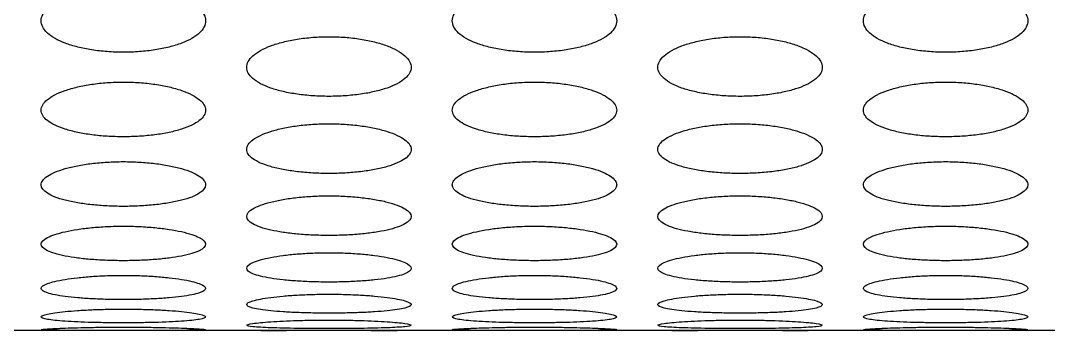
# Model space of a CAD drawing. Header units: millimetres. Extents: x 324 to 7054, y -67 to 2159.
# Drawn here: x 1525 to 1575, y 1321 to 1336 of the extents above; entities that cross this region are included whole.
import ezdxf

# ---------------------------------------------------------------- set-up
doc = ezdxf.new("R2010")
doc.units = ezdxf.units.MM
doc.header["$LTSCALE"] = 153.67
doc.layers.get('0').update_dxf_attribs({"linetype": 'CONTINUOUS'})
doc.layers.add('02___PRT_ALL_AXES', color=7, linetype='CONTINUOUS')

msp = doc.modelspace()

# ---------------------------------------------------------------- linework, layer by layer
at = {"linetype": 'Continuous'}
msp.add_line((2024.76484, 1320.97699), (1484.30467, 1320.97699), dxfattribs=at)
at = {"layer": '02___PRT_ALL_AXES', "linetype": 'Continuous'}
for p, q in [((1528.67301, 1320.97699), (1528.6473, 1320.97699)), ((1531.42576, 1320.97699), (1531.39649, 1320.97699)), ((1548.67301, 1320.97699), (1548.6473, 1320.97699)), ((1551.42576, 1320.97699), (1551.39649, 1320.97699)), ((1568.67301, 1320.97699), (1568.6473, 1320.97699)), ((1571.42576, 1320.97699), (1571.39649, 1320.97699))]:
    msp.add_line(p, q, dxfattribs=at)
for points, knots in [([(1530.03476, 1334.48986), (1529.76893, 1334.48999), (1529.24531, 1334.50927), (1528.48961, 1334.59521), (1527.79947, 1334.73345), (1526.98616, 1334.9841), (1526.24385, 1335.40545), (1525.9302, 1336.0161), (1526.24394, 1336.63785), (1526.98437, 1337.08434), (1527.79615, 1337.35545), (1528.48659, 1337.50706), (1529.24381, 1337.60214), (1529.76846, 1337.62356), (1530.03476, 1337.6237)], [0, 0, 0, 0, 0.0625, 0.125, 0.1875, 0.25, 0.375, 0.5, 0.625, 0.75, 0.8125, 0.875, 0.9375, 1, 1, 1, 1]), ([(1530.03476, 1337.6237), (1530.30058, 1337.62356), (1530.8242, 1337.60222), (1531.5799, 1337.50753), (1532.27004, 1337.35636), (1533.08335, 1337.08524), (1533.82566, 1336.63833), (1534.13932, 1336.01493), (1533.82557, 1335.40594), (1533.08514, 1334.98495), (1532.27336, 1334.73429), (1531.58292, 1334.59564), (1530.8257, 1334.50935), (1530.30105, 1334.48998), (1530.03476, 1334.48986)], [0, 0, 0, 0, 0.0625, 0.125, 0.1875, 0.25, 0.375, 0.5, 0.625, 0.75, 0.8125, 0.875, 0.9375, 1, 1, 1, 1]), ([(1550.03476, 1334.48986), (1549.76893, 1334.48999), (1549.24531, 1334.50927), (1548.48961, 1334.59521), (1547.79947, 1334.73345), (1546.98616, 1334.9841), (1546.24385, 1335.40545), (1545.9302, 1336.0161), (1546.24394, 1336.63785), (1546.98437, 1337.08434), (1547.79615, 1337.35545), (1548.48659, 1337.50706), (1549.24381, 1337.60214), (1549.76846, 1337.62356), (1550.03476, 1337.6237)], [0, 0, 0, 0, 0.0625, 0.125, 0.1875, 0.25, 0.375, 0.5, 0.625, 0.75, 0.8125, 0.875, 0.9375, 1, 1, 1, 1]), ([(1550.03476, 1337.6237), (1550.30058, 1337.62356), (1550.8242, 1337.60222), (1551.5799, 1337.50753), (1552.27004, 1337.35636), (1553.08335, 1337.08524), (1553.82566, 1336.63833), (1554.13932, 1336.01493), (1553.82557, 1335.40594), (1553.08514, 1334.98495), (1552.27336, 1334.73429), (1551.58292, 1334.59564), (1550.8257, 1334.50935), (1550.30105, 1334.48998), (1550.03476, 1334.48986)], [0, 0, 0, 0, 0.0625, 0.125, 0.1875, 0.25, 0.375, 0.5, 0.625, 0.75, 0.8125, 0.875, 0.9375, 1, 1, 1, 1]), ([(1570.03476, 1334.48986), (1569.76893, 1334.48999), (1569.24531, 1334.50927), (1568.48961, 1334.59521), (1567.79947, 1334.73345), (1566.98616, 1334.9841), (1566.24385, 1335.40545), (1565.9302, 1336.0161), (1566.24394, 1336.63785), (1566.98437, 1337.08434), (1567.79615, 1337.35545), (1568.48659, 1337.50706), (1569.24381, 1337.60214), (1569.76846, 1337.62356), (1570.03476, 1337.6237)], [0, 0, 0, 0, 0.0625, 0.125, 0.1875, 0.25, 0.375, 0.5, 0.625, 0.75, 0.8125, 0.875, 0.9375, 1, 1, 1, 1]), ([(1570.03476, 1337.6237), (1570.30058, 1337.62356), (1570.8242, 1337.60222), (1571.5799, 1337.50753), (1572.27004, 1337.35636), (1573.08335, 1337.08524), (1573.82566, 1336.63833), (1574.13932, 1336.01493), (1573.82557, 1335.40594), (1573.08514, 1334.98495), (1572.27336, 1334.73429), (1571.58292, 1334.59564), (1570.8257, 1334.50935), (1570.30105, 1334.48998), (1570.03476, 1334.48986)], [0, 0, 0, 0, 0.0625, 0.125, 0.1875, 0.25, 0.375, 0.5, 0.625, 0.75, 0.8125, 0.875, 0.9375, 1, 1, 1, 1]), ([(1540.03476, 1332.34644), (1539.76893, 1332.34656), (1539.24531, 1332.36431), (1538.48961, 1332.44337), (1537.79947, 1332.57061), (1536.98616, 1332.80145), (1536.24385, 1333.1899), (1535.9302, 1333.75392), (1536.24394, 1334.32935), (1536.98437, 1334.74328), (1537.79615, 1334.99484), (1538.48659, 1335.13559), (1539.24381, 1335.22389), (1539.76846, 1335.24379), (1540.03476, 1335.24392)], [0, 0, 0, 0, 0.0625, 0.125, 0.1875, 0.25, 0.375, 0.5, 0.625, 0.75, 0.8125, 0.875, 0.9375, 1, 1, 1, 1]), ([(1540.03476, 1335.24392), (1540.30058, 1335.24379), (1540.8242, 1335.22397), (1541.5799, 1335.13603), (1542.27004, 1334.99569), (1543.08335, 1334.74412), (1543.82566, 1334.32979), (1544.13932, 1333.75284), (1543.82557, 1333.19035), (1543.08514, 1332.80224), (1542.27336, 1332.57139), (1541.58292, 1332.44377), (1540.8257, 1332.36437), (1540.30105, 1332.34656), (1540.03476, 1332.34644)], [0, 0, 0, 0, 0.0625, 0.125, 0.1875, 0.25, 0.375, 0.5, 0.625, 0.75, 0.8125, 0.875, 0.9375, 1, 1, 1, 1]), ([(1560.03476, 1332.34644), (1559.76893, 1332.34656), (1559.24531, 1332.36431), (1558.48961, 1332.44337), (1557.79947, 1332.57061), (1556.98616, 1332.80145), (1556.24385, 1333.1899), (1555.9302, 1333.75392), (1556.24394, 1334.32935), (1556.98437, 1334.74328), (1557.79615, 1334.99484), (1558.48659, 1335.13559), (1559.24381, 1335.22389), (1559.76846, 1335.24379), (1560.03476, 1335.24392)], [0, 0, 0, 0, 0.0625, 0.125, 0.1875, 0.25, 0.375, 0.5, 0.625, 0.75, 0.8125, 0.875, 0.9375, 1, 1, 1, 1]), ([(1560.03476, 1335.24392), (1560.30058, 1335.24379), (1560.8242, 1335.22397), (1561.5799, 1335.13603), (1562.27004, 1334.99569), (1563.08335, 1334.74412), (1563.82566, 1334.32979), (1564.13932, 1333.75284), (1563.82557, 1333.19035), (1563.08514, 1332.80224), (1562.27336, 1332.57139), (1561.58292, 1332.44377), (1560.8257, 1332.36437), (1560.30105, 1332.34656), (1560.03476, 1332.34644)], [0, 0, 0, 0, 0.0625, 0.125, 0.1875, 0.25, 0.375, 0.5, 0.625, 0.75, 0.8125, 0.875, 0.9375, 1, 1, 1, 1]), ([(1530.03476, 1330.38284), (1529.76893, 1330.38294), (1529.24531, 1330.39912), (1528.48961, 1330.47124), (1527.79947, 1330.58736), (1526.98616, 1330.79816), (1526.24385, 1331.15331), (1525.9302, 1331.67014), (1526.24394, 1332.19866), (1526.98437, 1332.57963), (1527.79615, 1332.81139), (1528.48659, 1332.94114), (1529.24381, 1333.02257), (1529.76846, 1333.04092), (1530.03476, 1333.04104)], [0, 0, 0, 0, 0.0625, 0.125, 0.1875, 0.25, 0.375, 0.5, 0.625, 0.75, 0.8125, 0.875, 0.9375, 1, 1, 1, 1]), ([(1530.03476, 1333.04104), (1530.30058, 1333.04092), (1530.8242, 1333.02264), (1531.5799, 1332.94154), (1532.27004, 1332.81218), (1533.08335, 1332.5804), (1533.82566, 1332.19907), (1534.13932, 1331.66915), (1533.82557, 1331.15372), (1533.08514, 1330.79887), (1532.27336, 1330.58807), (1531.58292, 1330.4716), (1530.8257, 1330.39918), (1530.30105, 1330.38294), (1530.03476, 1330.38284)], [0, 0, 0, 0, 0.0625, 0.125, 0.1875, 0.25, 0.375, 0.5, 0.625, 0.75, 0.8125, 0.875, 0.9375, 1, 1, 1, 1]), ([(1550.03476, 1330.38284), (1549.76893, 1330.38294), (1549.24531, 1330.39912), (1548.48961, 1330.47124), (1547.79947, 1330.58736), (1546.98616, 1330.79816), (1546.24385, 1331.15331), (1545.9302, 1331.67014), (1546.24394, 1332.19866), (1546.98437, 1332.57963), (1547.79615, 1332.81139), (1548.48659, 1332.94114), (1549.24381, 1333.02257), (1549.76846, 1333.04092), (1550.03476, 1333.04104)], [0, 0, 0, 0, 0.0625, 0.125, 0.1875, 0.25, 0.375, 0.5, 0.625, 0.75, 0.8125, 0.875, 0.9375, 1, 1, 1, 1]), ([(1550.03476, 1333.04104), (1550.30058, 1333.04092), (1550.8242, 1333.02264), (1551.5799, 1332.94154), (1552.27004, 1332.81218), (1553.08335, 1332.5804), (1553.82566, 1332.19907), (1554.13932, 1331.66915), (1553.82557, 1331.15372), (1553.08514, 1330.79887), (1552.27336, 1330.58807), (1551.58292, 1330.4716), (1550.8257, 1330.39918), (1550.30105, 1330.38294), (1550.03476, 1330.38284)], [0, 0, 0, 0, 0.0625, 0.125, 0.1875, 0.25, 0.375, 0.5, 0.625, 0.75, 0.8125, 0.875, 0.9375, 1, 1, 1, 1]), ([(1570.03476, 1330.38284), (1569.76893, 1330.38294), (1569.24531, 1330.39912), (1568.48961, 1330.47124), (1567.79947, 1330.58736), (1566.98616, 1330.79816), (1566.24385, 1331.15331), (1565.9302, 1331.67014), (1566.24394, 1332.19866), (1566.98437, 1332.57963), (1567.79615, 1332.81139), (1568.48659, 1332.94114), (1569.24381, 1333.02257), (1569.76846, 1333.04092), (1570.03476, 1333.04104)], [0, 0, 0, 0, 0.0625, 0.125, 0.1875, 0.25, 0.375, 0.5, 0.625, 0.75, 0.8125, 0.875, 0.9375, 1, 1, 1, 1]), ([(1570.03476, 1333.04104), (1570.30058, 1333.04092), (1570.8242, 1333.02264), (1571.5799, 1332.94154), (1572.27004, 1332.81218), (1573.08335, 1332.5804), (1573.82566, 1332.19907), (1574.13932, 1331.66915), (1573.82557, 1331.15372), (1573.08514, 1330.79887), (1572.27336, 1330.58807), (1571.58292, 1330.4716), (1570.8257, 1330.39918), (1570.30105, 1330.38294), (1570.03476, 1330.38284)], [0, 0, 0, 0, 0.0625, 0.125, 0.1875, 0.25, 0.375, 0.5, 0.625, 0.75, 0.8125, 0.875, 0.9375, 1, 1, 1, 1]), ([(1540.03476, 1328.601), (1539.76893, 1328.6011), (1539.24531, 1328.6157), (1538.48961, 1328.6808), (1537.79947, 1328.78567), (1536.98616, 1328.97622), (1536.24385, 1329.29772), (1535.9302, 1329.76685), (1536.24394, 1330.24793), (1536.98437, 1330.59555), (1537.79615, 1330.80729), (1538.48659, 1330.92589), (1539.24381, 1331.00037), (1539.76846, 1331.01716), (1540.03476, 1331.01727)], [0, 0, 0, 0, 0.0625, 0.125, 0.1875, 0.25, 0.375, 0.5, 0.625, 0.75, 0.8125, 0.875, 0.9375, 1, 1, 1, 1]), ([(1540.03476, 1331.01727), (1540.30058, 1331.01716), (1540.8242, 1331.00043), (1541.5799, 1330.92626), (1542.27004, 1330.808), (1543.08335, 1330.59625), (1543.82566, 1330.2483), (1544.13932, 1329.76595), (1543.82557, 1329.29809), (1543.08514, 1328.97687), (1542.27336, 1328.78631), (1541.58292, 1328.68112), (1540.8257, 1328.61575), (1540.30105, 1328.60109), (1540.03476, 1328.601)], [0, 0, 0, 0, 0.0625, 0.125, 0.1875, 0.25, 0.375, 0.5, 0.625, 0.75, 0.8125, 0.875, 0.9375, 1, 1, 1, 1]), ([(1560.03476, 1328.601), (1559.76893, 1328.6011), (1559.24531, 1328.6157), (1558.48961, 1328.6808), (1557.79947, 1328.78567), (1556.98616, 1328.97622), (1556.24385, 1329.29772), (1555.9302, 1329.76685), (1556.24394, 1330.24793), (1556.98437, 1330.59555), (1557.79615, 1330.80729), (1558.48659, 1330.92589), (1559.24381, 1331.00037), (1559.76846, 1331.01716), (1560.03476, 1331.01727)], [0, 0, 0, 0, 0.0625, 0.125, 0.1875, 0.25, 0.375, 0.5, 0.625, 0.75, 0.8125, 0.875, 0.9375, 1, 1, 1, 1]), ([(1560.03476, 1331.01727), (1560.30058, 1331.01716), (1560.8242, 1331.00043), (1561.5799, 1330.92626), (1562.27004, 1330.808), (1563.08335, 1330.59625), (1563.82566, 1330.2483), (1564.13932, 1329.76595), (1563.82557, 1329.29809), (1563.08514, 1328.97687), (1562.27336, 1328.78631), (1561.58292, 1328.68112), (1560.8257, 1328.61575), (1560.30105, 1328.60109), (1560.03476, 1328.601)], [0, 0, 0, 0, 0.0625, 0.125, 0.1875, 0.25, 0.375, 0.5, 0.625, 0.75, 0.8125, 0.875, 0.9375, 1, 1, 1, 1]), ([(1530.03476, 1327.00272), (1529.76893, 1327.0028), (1529.24531, 1327.01581), (1528.48961, 1327.07382), (1527.79947, 1327.16735), (1526.98616, 1327.33746), (1526.24385, 1327.62498), (1525.9302, 1328.04594), (1526.24394, 1328.4791), (1526.98437, 1328.79302), (1527.79615, 1328.98452), (1528.48659, 1329.09188), (1529.24381, 1329.15933), (1529.76846, 1329.17453), (1530.03476, 1329.17463)], [0, 0, 0, 0, 0.0625, 0.125, 0.1875, 0.25, 0.375, 0.5, 0.625, 0.75, 0.8125, 0.875, 0.9375, 1, 1, 1, 1]), ([(1530.03476, 1329.17463), (1530.30058, 1329.17453), (1530.8242, 1329.15938), (1531.5799, 1329.09221), (1532.27004, 1328.98517), (1533.08335, 1328.79366), (1533.82566, 1328.47943), (1534.13932, 1328.04513), (1533.82557, 1327.62532), (1533.08514, 1327.33804), (1532.27336, 1327.16792), (1531.58292, 1327.07411), (1530.8257, 1327.01586), (1530.30105, 1327.0028), (1530.03476, 1327.00272)], [0, 0, 0, 0, 0.0625, 0.125, 0.1875, 0.25, 0.375, 0.5, 0.625, 0.75, 0.8125, 0.875, 0.9375, 1, 1, 1, 1]), ([(1550.03476, 1327.00272), (1549.76893, 1327.0028), (1549.24531, 1327.01581), (1548.48961, 1327.07382), (1547.79947, 1327.16735), (1546.98616, 1327.33746), (1546.24385, 1327.62498), (1545.9302, 1328.04594), (1546.24394, 1328.4791), (1546.98437, 1328.79302), (1547.79615, 1328.98452), (1548.48659, 1329.09188), (1549.24381, 1329.15933), (1549.76846, 1329.17453), (1550.03476, 1329.17463)], [0, 0, 0, 0, 0.0625, 0.125, 0.1875, 0.25, 0.375, 0.5, 0.625, 0.75, 0.8125, 0.875, 0.9375, 1, 1, 1, 1]), ([(1550.03476, 1329.17463), (1550.30058, 1329.17453), (1550.8242, 1329.15938), (1551.5799, 1329.09221), (1552.27004, 1328.98517), (1553.08335, 1328.79366), (1553.82566, 1328.47943), (1554.13932, 1328.04513), (1553.82557, 1327.62532), (1553.08514, 1327.33804), (1552.27336, 1327.16792), (1551.58292, 1327.07411), (1550.8257, 1327.01586), (1550.30105, 1327.0028), (1550.03476, 1327.00272)], [0, 0, 0, 0, 0.0625, 0.125, 0.1875, 0.25, 0.375, 0.5, 0.625, 0.75, 0.8125, 0.875, 0.9375, 1, 1, 1, 1]), ([(1570.03476, 1327.00272), (1569.76893, 1327.0028), (1569.24531, 1327.01581), (1568.48961, 1327.07382), (1567.79947, 1327.16735), (1566.98616, 1327.33746), (1566.24385, 1327.62498), (1565.9302, 1328.04594), (1566.24394, 1328.4791), (1566.98437, 1328.79302), (1567.79615, 1328.98452), (1568.48659, 1329.09188), (1569.24381, 1329.15933), (1569.76846, 1329.17453), (1570.03476, 1329.17463)], [0, 0, 0, 0, 0.0625, 0.125, 0.1875, 0.25, 0.375, 0.5, 0.625, 0.75, 0.8125, 0.875, 0.9375, 1, 1, 1, 1]), ([(1570.03476, 1329.17463), (1570.30058, 1329.17453), (1570.8242, 1329.15938), (1571.5799, 1329.09221), (1572.27004, 1328.98517), (1573.08335, 1328.79366), (1573.82566, 1328.47943), (1574.13932, 1328.04513), (1573.82557, 1327.62532), (1573.08514, 1327.33804), (1572.27336, 1327.16792), (1571.58292, 1327.07411), (1570.8257, 1327.01586), (1570.30105, 1327.0028), (1570.03476, 1327.00272)], [0, 0, 0, 0, 0.0625, 0.125, 0.1875, 0.25, 0.375, 0.5, 0.625, 0.75, 0.8125, 0.875, 0.9375, 1, 1, 1, 1]), ([(1540.03476, 1325.58959), (1539.76893, 1325.58966), (1539.24531, 1325.60106), (1538.48961, 1325.65193), (1537.79947, 1325.73402), (1536.98616, 1325.88352), (1536.24385, 1326.13678), (1535.9302, 1326.50914), (1536.24394, 1326.89395), (1536.98437, 1327.17386), (1537.79615, 1327.34493), (1538.48659, 1327.44092), (1539.24381, 1327.50128), (1539.76846, 1327.51489), (1540.03476, 1327.51498)], [0, 0, 0, 0, 0.0625, 0.125, 0.1875, 0.25, 0.375, 0.5, 0.625, 0.75, 0.8125, 0.875, 0.9375, 1, 1, 1, 1]), ([(1540.03476, 1327.51498), (1540.30058, 1327.51489), (1540.8242, 1327.50133), (1541.5799, 1327.44122), (1542.27004, 1327.34551), (1543.08335, 1327.17444), (1543.82566, 1326.89424), (1544.13932, 1326.50842), (1543.82557, 1326.13708), (1543.08514, 1325.88403), (1542.27336, 1325.73452), (1541.58292, 1325.65219), (1540.8257, 1325.6011), (1540.30105, 1325.58966), (1540.03476, 1325.58959)], [0, 0, 0, 0, 0.0625, 0.125, 0.1875, 0.25, 0.375, 0.5, 0.625, 0.75, 0.8125, 0.875, 0.9375, 1, 1, 1, 1]), ([(1560.03476, 1325.58959), (1559.76893, 1325.58966), (1559.24531, 1325.60106), (1558.48961, 1325.65193), (1557.79947, 1325.73402), (1556.98616, 1325.88352), (1556.24385, 1326.13678), (1555.9302, 1326.50914), (1556.24394, 1326.89395), (1556.98437, 1327.17386), (1557.79615, 1327.34493), (1558.48659, 1327.44092), (1559.24381, 1327.50128), (1559.76846, 1327.51489), (1560.03476, 1327.51498)], [0, 0, 0, 0, 0.0625, 0.125, 0.1875, 0.25, 0.375, 0.5, 0.625, 0.75, 0.8125, 0.875, 0.9375, 1, 1, 1, 1]), ([(1560.03476, 1327.51498), (1560.30058, 1327.51489), (1560.8242, 1327.50133), (1561.5799, 1327.44122), (1562.27004, 1327.34551), (1563.08335, 1327.17444), (1563.82566, 1326.89424), (1564.13932, 1326.50842), (1563.82557, 1326.13708), (1563.08514, 1325.88403), (1562.27336, 1325.73452), (1561.58292, 1325.65219), (1560.8257, 1325.6011), (1560.30105, 1325.58966), (1560.03476, 1325.58959)], [0, 0, 0, 0, 0.0625, 0.125, 0.1875, 0.25, 0.375, 0.5, 0.625, 0.75, 0.8125, 0.875, 0.9375, 1, 1, 1, 1]), ([(1530.03476, 1324.36303), (1529.76893, 1324.36309), (1529.24531, 1324.37287), (1528.48961, 1324.41655), (1527.79947, 1324.48712), (1526.98616, 1324.61585), (1526.24385, 1324.8346), (1525.9302, 1325.15799), (1526.24394, 1325.49406), (1526.98437, 1325.73969), (1527.79615, 1325.89015), (1528.48659, 1325.97469), (1529.24381, 1326.02788), (1529.76846, 1326.03989), (1530.03476, 1326.03997)], [0, 0, 0, 0, 0.0625, 0.125, 0.1875, 0.25, 0.375, 0.5, 0.625, 0.75, 0.8125, 0.875, 0.9375, 1, 1, 1, 1]), ([(1530.03476, 1326.03997), (1530.30058, 1326.03989), (1530.8242, 1326.02793), (1531.5799, 1325.97495), (1532.27004, 1325.89066), (1533.08335, 1325.74019), (1533.82566, 1325.49432), (1534.13932, 1325.15737), (1533.82557, 1324.83485), (1533.08514, 1324.61629), (1532.27336, 1324.48755), (1531.58292, 1324.41677), (1530.8257, 1324.37291), (1530.30105, 1324.36309), (1530.03476, 1324.36303)], [0, 0, 0, 0, 0.0625, 0.125, 0.1875, 0.25, 0.375, 0.5, 0.625, 0.75, 0.8125, 0.875, 0.9375, 1, 1, 1, 1]), ([(1550.03476, 1324.36303), (1549.76893, 1324.36309), (1549.24531, 1324.37287), (1548.48961, 1324.41655), (1547.79947, 1324.48712), (1546.98616, 1324.61585), (1546.24385, 1324.8346), (1545.9302, 1325.15799), (1546.24394, 1325.49406), (1546.98437, 1325.73969), (1547.79615, 1325.89015), (1548.48659, 1325.97469), (1549.24381, 1326.02788), (1549.76846, 1326.03989), (1550.03476, 1326.03997)], [0, 0, 0, 0, 0.0625, 0.125, 0.1875, 0.25, 0.375, 0.5, 0.625, 0.75, 0.8125, 0.875, 0.9375, 1, 1, 1, 1]), ([(1550.03476, 1326.03997), (1550.30058, 1326.03989), (1550.8242, 1326.02793), (1551.5799, 1325.97495), (1552.27004, 1325.89066), (1553.08335, 1325.74019), (1553.82566, 1325.49432), (1554.13932, 1325.15737), (1553.82557, 1324.83485), (1553.08514, 1324.61629), (1552.27336, 1324.48755), (1551.58292, 1324.41677), (1550.8257, 1324.37291), (1550.30105, 1324.36309), (1550.03476, 1324.36303)], [0, 0, 0, 0, 0.0625, 0.125, 0.1875, 0.25, 0.375, 0.5, 0.625, 0.75, 0.8125, 0.875, 0.9375, 1, 1, 1, 1]), ([(1570.03476, 1324.36303), (1569.76893, 1324.36309), (1569.24531, 1324.37287), (1568.48961, 1324.41655), (1567.79947, 1324.48712), (1566.98616, 1324.61585), (1566.24385, 1324.8346), (1565.9302, 1325.15799), (1566.24394, 1325.49406), (1566.98437, 1325.73969), (1567.79615, 1325.89015), (1568.48659, 1325.97469), (1569.24381, 1326.02788), (1569.76846, 1326.03989), (1570.03476, 1326.03997)], [0, 0, 0, 0, 0.0625, 0.125, 0.1875, 0.25, 0.375, 0.5, 0.625, 0.75, 0.8125, 0.875, 0.9375, 1, 1, 1, 1]), ([(1570.03476, 1326.03997), (1570.30058, 1326.03989), (1570.8242, 1326.02793), (1571.5799, 1325.97495), (1572.27004, 1325.89066), (1573.08335, 1325.74019), (1573.82566, 1325.49432), (1574.13932, 1325.15737), (1573.82557, 1324.83485), (1573.08514, 1324.61629), (1572.27336, 1324.48755), (1571.58292, 1324.41677), (1570.8257, 1324.37291), (1570.30105, 1324.36309), (1570.03476, 1324.36303)], [0, 0, 0, 0, 0.0625, 0.125, 0.1875, 0.25, 0.375, 0.5, 0.625, 0.75, 0.8125, 0.875, 0.9375, 1, 1, 1, 1]), ([(1540.03476, 1323.32426), (1539.76893, 1323.32432), (1539.24531, 1323.33247), (1538.48961, 1323.36891), (1537.79947, 1323.42788), (1536.98616, 1323.53573), (1536.24385, 1323.71974), (1535.9302, 1323.99384), (1536.24394, 1324.28084), (1536.98437, 1324.49193), (1537.79615, 1324.62163), (1538.48659, 1324.69463), (1539.24381, 1324.74062), (1539.76846, 1324.751), (1540.03476, 1324.75107)], [0, 0, 0, 0, 0.0625, 0.125, 0.1875, 0.25, 0.375, 0.5, 0.625, 0.75, 0.8125, 0.875, 0.9375, 1, 1, 1, 1]), ([(1540.03476, 1324.75107), (1540.30058, 1324.751), (1540.8242, 1324.74066), (1541.5799, 1324.69486), (1542.27004, 1324.62207), (1543.08335, 1324.49236), (1543.82566, 1324.28105), (1544.13932, 1323.99331), (1543.82557, 1323.71996), (1543.08514, 1323.5361), (1542.27336, 1323.42825), (1541.58292, 1323.36909), (1540.8257, 1323.3325), (1540.30105, 1323.32431), (1540.03476, 1323.32426)], [0, 0, 0, 0, 0.0625, 0.125, 0.1875, 0.25, 0.375, 0.5, 0.625, 0.75, 0.8125, 0.875, 0.9375, 1, 1, 1, 1]), ([(1560.03476, 1323.32426), (1559.76893, 1323.32432), (1559.24531, 1323.33247), (1558.48961, 1323.36891), (1557.79947, 1323.42788), (1556.98616, 1323.53573), (1556.24385, 1323.71974), (1555.9302, 1323.99384), (1556.24394, 1324.28084), (1556.98437, 1324.49193), (1557.79615, 1324.62163), (1558.48659, 1324.69463), (1559.24381, 1324.74062), (1559.76846, 1324.751), (1560.03476, 1324.75107)], [0, 0, 0, 0, 0.0625, 0.125, 0.1875, 0.25, 0.375, 0.5, 0.625, 0.75, 0.8125, 0.875, 0.9375, 1, 1, 1, 1]), ([(1560.03476, 1324.75107), (1560.30058, 1324.751), (1560.8242, 1324.74066), (1561.5799, 1324.69486), (1562.27004, 1324.62207), (1563.08335, 1324.49236), (1563.82566, 1324.28105), (1564.13932, 1323.99331), (1563.82557, 1323.71996), (1563.08514, 1323.5361), (1562.27336, 1323.42825), (1561.58292, 1323.36909), (1560.8257, 1323.3325), (1560.30105, 1323.32431), (1560.03476, 1323.32426)], [0, 0, 0, 0, 0.0625, 0.125, 0.1875, 0.25, 0.375, 0.5, 0.625, 0.75, 0.8125, 0.875, 0.9375, 1, 1, 1, 1]), ([(1530.03476, 1322.47433), (1529.76893, 1322.47438), (1529.24531, 1322.48089), (1528.48961, 1322.51006), (1527.79947, 1322.55738), (1526.98616, 1322.64423), (1526.24385, 1322.79332), (1525.9302, 1323.01786), (1526.24394, 1323.25549), (1526.98437, 1323.43184), (1527.79615, 1323.54066), (1528.48659, 1323.60204), (1529.24381, 1323.64077), (1529.76846, 1323.64952), (1530.03476, 1323.64958)], [0, 0, 0, 0, 0.0625, 0.125, 0.1875, 0.25, 0.375, 0.5, 0.625, 0.75, 0.8125, 0.875, 0.9375, 1, 1, 1, 1]), ([(1530.03476, 1323.64958), (1530.30058, 1323.64952), (1530.8242, 1323.6408), (1531.5799, 1323.60223), (1532.27004, 1323.54102), (1533.08335, 1323.4322), (1533.82566, 1323.25567), (1534.13932, 1323.01742), (1533.82557, 1322.7935), (1533.08514, 1322.64453), (1532.27336, 1322.55767), (1531.58292, 1322.51021), (1530.8257, 1322.48092), (1530.30105, 1322.47438), (1530.03476, 1322.47433)], [0, 0, 0, 0, 0.0625, 0.125, 0.1875, 0.25, 0.375, 0.5, 0.625, 0.75, 0.8125, 0.875, 0.9375, 1, 1, 1, 1]), ([(1550.03476, 1322.47433), (1549.76893, 1322.47438), (1549.24531, 1322.48089), (1548.48961, 1322.51006), (1547.79947, 1322.55738), (1546.98616, 1322.64423), (1546.24385, 1322.79332), (1545.9302, 1323.01786), (1546.24394, 1323.25549), (1546.98437, 1323.43184), (1547.79615, 1323.54066), (1548.48659, 1323.60204), (1549.24381, 1323.64077), (1549.76846, 1323.64952), (1550.03476, 1323.64958)], [0, 0, 0, 0, 0.0625, 0.125, 0.1875, 0.25, 0.375, 0.5, 0.625, 0.75, 0.8125, 0.875, 0.9375, 1, 1, 1, 1]), ([(1550.03476, 1323.64958), (1550.30058, 1323.64952), (1550.8242, 1323.6408), (1551.5799, 1323.60223), (1552.27004, 1323.54102), (1553.08335, 1323.4322), (1553.82566, 1323.25567), (1554.13932, 1323.01742), (1553.82557, 1322.7935), (1553.08514, 1322.64453), (1552.27336, 1322.55767), (1551.58292, 1322.51021), (1550.8257, 1322.48092), (1550.30105, 1322.47438), (1550.03476, 1322.47433)], [0, 0, 0, 0, 0.0625, 0.125, 0.1875, 0.25, 0.375, 0.5, 0.625, 0.75, 0.8125, 0.875, 0.9375, 1, 1, 1, 1]), ([(1570.03476, 1322.47433), (1569.76893, 1322.47438), (1569.24531, 1322.48089), (1568.48961, 1322.51006), (1567.79947, 1322.55738), (1566.98616, 1322.64423), (1566.24385, 1322.79332), (1565.9302, 1323.01786), (1566.24394, 1323.25549), (1566.98437, 1323.43184), (1567.79615, 1323.54066), (1568.48659, 1323.60204), (1569.24381, 1323.64077), (1569.76846, 1323.64952), (1570.03476, 1323.64958)], [0, 0, 0, 0, 0.0625, 0.125, 0.1875, 0.25, 0.375, 0.5, 0.625, 0.75, 0.8125, 0.875, 0.9375, 1, 1, 1, 1]), ([(1570.03476, 1323.64958), (1570.30058, 1323.64952), (1570.8242, 1323.6408), (1571.5799, 1323.60223), (1572.27004, 1323.54102), (1573.08335, 1323.4322), (1573.82566, 1323.25567), (1574.13932, 1323.01742), (1573.82557, 1322.7935), (1573.08514, 1322.64453), (1572.27336, 1322.55767), (1571.58292, 1322.51021), (1570.8257, 1322.48092), (1570.30105, 1322.47438), (1570.03476, 1322.47433)], [0, 0, 0, 0, 0.0625, 0.125, 0.1875, 0.25, 0.375, 0.5, 0.625, 0.75, 0.8125, 0.875, 0.9375, 1, 1, 1, 1]), ([(1540.03476, 1321.81409), (1539.76893, 1321.81412), (1539.24531, 1321.819), (1538.48961, 1321.84086), (1537.79947, 1321.87649), (1536.98616, 1321.94225), (1536.24385, 1322.05627), (1535.9302, 1322.23102), (1536.24394, 1322.41905), (1536.98437, 1322.56047), (1537.79615, 1322.6483), (1538.48659, 1322.69801), (1539.24381, 1322.72945), (1539.76846, 1322.73656), (1540.03476, 1322.7366)], [0, 0, 0, 0, 0.0625, 0.125, 0.1875, 0.25, 0.375, 0.5, 0.625, 0.75, 0.8125, 0.875, 0.9375, 1, 1, 1, 1]), ([(1540.03476, 1322.7366), (1540.30058, 1322.73656), (1540.8242, 1322.72947), (1541.5799, 1322.69816), (1542.27004, 1322.6486), (1543.08335, 1322.56076), (1543.82566, 1322.41919), (1544.13932, 1322.23067), (1543.82557, 1322.05641), (1543.08514, 1321.94247), (1542.27336, 1321.87671), (1541.58292, 1321.84097), (1540.8257, 1321.81902), (1540.30105, 1321.81412), (1540.03476, 1321.81409)], [0, 0, 0, 0, 0.0625, 0.125, 0.1875, 0.25, 0.375, 0.5, 0.625, 0.75, 0.8125, 0.875, 0.9375, 1, 1, 1, 1]), ([(1560.03476, 1321.81409), (1559.76893, 1321.81412), (1559.24531, 1321.819), (1558.48961, 1321.84086), (1557.79947, 1321.87649), (1556.98616, 1321.94225), (1556.24385, 1322.05627), (1555.9302, 1322.23102), (1556.24394, 1322.41905), (1556.98437, 1322.56047), (1557.79615, 1322.6483), (1558.48659, 1322.69801), (1559.24381, 1322.72945), (1559.76846, 1322.73656), (1560.03476, 1322.7366)], [0, 0, 0, 0, 0.0625, 0.125, 0.1875, 0.25, 0.375, 0.5, 0.625, 0.75, 0.8125, 0.875, 0.9375, 1, 1, 1, 1]), ([(1560.03476, 1322.7366), (1560.30058, 1322.73656), (1560.8242, 1322.72947), (1561.5799, 1322.69816), (1562.27004, 1322.6486), (1563.08335, 1322.56076), (1563.82566, 1322.41919), (1564.13932, 1322.23067), (1563.82557, 1322.05641), (1563.08514, 1321.94247), (1562.27336, 1321.87671), (1561.58292, 1321.84097), (1560.8257, 1321.81902), (1560.30105, 1321.81412), (1560.03476, 1321.81409)], [0, 0, 0, 0, 0.0625, 0.125, 0.1875, 0.25, 0.375, 0.5, 0.625, 0.75, 0.8125, 0.875, 0.9375, 1, 1, 1, 1]), ([(1530.03476, 1321.3442), (1529.76893, 1321.34422), (1529.24531, 1321.34745), (1528.48961, 1321.36199), (1527.79947, 1321.38588), (1526.98616, 1321.43049), (1526.24385, 1321.50932), (1525.9302, 1321.63411), (1526.24394, 1321.77235), (1526.98437, 1321.87871), (1527.79615, 1321.94545), (1528.48659, 1321.98344), (1529.24381, 1322.00755), (1529.76846, 1322.01302), (1530.03476, 1322.01305)], [0, 0, 0, 0, 0.0625, 0.125, 0.1875, 0.25, 0.375, 0.5, 0.625, 0.75, 0.8125, 0.875, 0.9375, 1, 1, 1, 1]), ([(1530.03476, 1322.01305), (1530.30058, 1322.01301), (1530.8242, 1322.00757), (1531.5799, 1321.98356), (1532.27004, 1321.94568), (1533.08335, 1321.87893), (1533.82566, 1321.77245), (1534.13932, 1321.63386), (1533.82557, 1321.50942), (1533.08514, 1321.43064), (1532.27336, 1321.38602), (1531.58292, 1321.36206), (1530.8257, 1321.34746), (1530.30105, 1321.34422), (1530.03476, 1321.3442)], [0, 0, 0, 0, 0.0625, 0.125, 0.1875, 0.25, 0.375, 0.5, 0.625, 0.75, 0.8125, 0.875, 0.9375, 1, 1, 1, 1]), ([(1550.03476, 1321.3442), (1549.76893, 1321.34422), (1549.24531, 1321.34745), (1548.48961, 1321.36199), (1547.79947, 1321.38588), (1546.98616, 1321.43049), (1546.24385, 1321.50932), (1545.9302, 1321.63411), (1546.24394, 1321.77235), (1546.98437, 1321.87871), (1547.79615, 1321.94545), (1548.48659, 1321.98344), (1549.24381, 1322.00755), (1549.76846, 1322.01302), (1550.03476, 1322.01305)], [0, 0, 0, 0, 0.0625, 0.125, 0.1875, 0.25, 0.375, 0.5, 0.625, 0.75, 0.8125, 0.875, 0.9375, 1, 1, 1, 1]), ([(1550.03476, 1322.01305), (1550.30058, 1322.01301), (1550.8242, 1322.00757), (1551.5799, 1321.98356), (1552.27004, 1321.94568), (1553.08335, 1321.87893), (1553.82566, 1321.77245), (1554.13932, 1321.63386), (1553.82557, 1321.50942), (1553.08514, 1321.43064), (1552.27336, 1321.38602), (1551.58292, 1321.36206), (1550.8257, 1321.34746), (1550.30105, 1321.34422), (1550.03476, 1321.3442)], [0, 0, 0, 0, 0.0625, 0.125, 0.1875, 0.25, 0.375, 0.5, 0.625, 0.75, 0.8125, 0.875, 0.9375, 1, 1, 1, 1]), ([(1570.03476, 1321.3442), (1569.76893, 1321.34422), (1569.24531, 1321.34745), (1568.48961, 1321.36199), (1567.79947, 1321.38588), (1566.98616, 1321.43049), (1566.24385, 1321.50932), (1565.9302, 1321.63411), (1566.24394, 1321.77235), (1566.98437, 1321.87871), (1567.79615, 1321.94545), (1568.48659, 1321.98344), (1569.24381, 1322.00755), (1569.76846, 1322.01302), (1570.03476, 1322.01305)], [0, 0, 0, 0, 0.0625, 0.125, 0.1875, 0.25, 0.375, 0.5, 0.625, 0.75, 0.8125, 0.875, 0.9375, 1, 1, 1, 1]), ([(1570.03476, 1322.01305), (1570.30058, 1322.01301), (1570.8242, 1322.00757), (1571.5799, 1321.98356), (1572.27004, 1321.94568), (1573.08335, 1321.87893), (1573.82566, 1321.77245), (1574.13932, 1321.63386), (1573.82557, 1321.50942), (1573.08514, 1321.43064), (1572.27336, 1321.38602), (1571.58292, 1321.36206), (1570.8257, 1321.34746), (1570.30105, 1321.34422), (1570.03476, 1321.3442)], [0, 0, 0, 0, 0.0625, 0.125, 0.1875, 0.25, 0.375, 0.5, 0.625, 0.75, 0.8125, 0.875, 0.9375, 1, 1, 1, 1]), ([(1528.6473, 1320.97699), (1528.59797, 1320.97699), (1528.30586, 1320.97702), (1527.79947, 1320.97728), (1526.98616, 1320.97948), (1526.24385, 1320.98774), (1525.9302, 1321.01228), (1526.24394, 1321.05058), (1526.98437, 1321.08653), (1527.79615, 1321.11093), (1528.48659, 1321.12536), (1529.24381, 1321.13475), (1529.76846, 1321.13691), (1530.03476, 1321.13692)], [0, 0, 0, 0, 0.01417063, 0.08458701, 0.15500339, 0.29583616, 0.43666893, 0.5775017, 0.71833446, 0.78875085, 0.85916723, 0.92958362, 1, 1, 1, 1]), ([(1530.03476, 1321.13692), (1530.30058, 1321.13691), (1530.8242, 1321.13476), (1531.5799, 1321.12541), (1532.27004, 1321.11101), (1533.08335, 1321.0866), (1533.82566, 1321.0506), (1534.13932, 1321.01222), (1533.82557, 1320.98777), (1533.08514, 1320.97949), (1532.27336, 1320.97729), (1531.76705, 1320.97702), (1531.47485, 1320.97699), (1531.42576, 1320.97699)], [0, 0, 0, 0, 0.07042265, 0.1408453, 0.21126795, 0.2816906, 0.4225359, 0.5633812, 0.7042265, 0.8450718, 0.91549445, 0.9859171, 1, 1, 1, 1]), ([(1540.03476, 1321.06512), (1539.76893, 1321.06513), (1539.24531, 1321.06671), (1538.48961, 1321.07391), (1537.79947, 1321.08604), (1536.98616, 1321.10945), (1536.24385, 1321.15303), (1535.9302, 1321.22772), (1536.24394, 1321.31604), (1536.98437, 1321.38723), (1537.79615, 1321.43283), (1538.48659, 1321.45905), (1539.24381, 1321.47581), (1539.76846, 1321.47962), (1540.03476, 1321.47965)], [0, 0, 0, 0, 0.0625, 0.125, 0.1875, 0.25, 0.375, 0.5, 0.625, 0.75, 0.8125, 0.875, 0.9375, 1, 1, 1, 1]), ([(1540.03476, 1321.47965), (1540.30058, 1321.47962), (1540.8242, 1321.47582), (1541.5799, 1321.45913), (1542.27004, 1321.43298), (1543.08335, 1321.38738), (1543.82566, 1321.3161), (1544.13932, 1321.22757), (1543.82557, 1321.15309), (1543.08514, 1321.10954), (1542.27336, 1321.08612), (1541.58292, 1321.07394), (1540.8257, 1321.06671), (1540.30105, 1321.06513), (1540.03476, 1321.06512)], [0, 0, 0, 0, 0.0625, 0.125, 0.1875, 0.25, 0.375, 0.5, 0.625, 0.75, 0.8125, 0.875, 0.9375, 1, 1, 1, 1]), ([(1548.6473, 1320.97699), (1548.59797, 1320.97699), (1548.30586, 1320.97702), (1547.79947, 1320.97728), (1546.98616, 1320.97948), (1546.24385, 1320.98774), (1545.9302, 1321.01228), (1546.24394, 1321.05058), (1546.98437, 1321.08653), (1547.79615, 1321.11093), (1548.48659, 1321.12536), (1549.24381, 1321.13475), (1549.76846, 1321.13691), (1550.03476, 1321.13692)], [0, 0, 0, 0, 0.01417063, 0.08458701, 0.15500339, 0.29583616, 0.43666893, 0.5775017, 0.71833446, 0.78875085, 0.85916723, 0.92958362, 1, 1, 1, 1]), ([(1550.03476, 1321.13692), (1550.30058, 1321.13691), (1550.8242, 1321.13476), (1551.5799, 1321.12541), (1552.27004, 1321.11101), (1553.08335, 1321.0866), (1553.82566, 1321.0506), (1554.13932, 1321.01222), (1553.82557, 1320.98777), (1553.08514, 1320.97949), (1552.27336, 1320.97729), (1551.76705, 1320.97702), (1551.47485, 1320.97699), (1551.42576, 1320.97699)], [0, 0, 0, 0, 0.07042265, 0.1408453, 0.21126795, 0.2816906, 0.4225359, 0.5633812, 0.7042265, 0.8450718, 0.91549445, 0.9859171, 1, 1, 1, 1]), ([(1560.03476, 1321.06512), (1559.76893, 1321.06513), (1559.24531, 1321.06671), (1558.48961, 1321.07391), (1557.79947, 1321.08604), (1556.98616, 1321.10945), (1556.24385, 1321.15303), (1555.9302, 1321.22772), (1556.24394, 1321.31604), (1556.98437, 1321.38723), (1557.79615, 1321.43283), (1558.48659, 1321.45905), (1559.24381, 1321.47581), (1559.76846, 1321.47962), (1560.03476, 1321.47965)], [0, 0, 0, 0, 0.0625, 0.125, 0.1875, 0.25, 0.375, 0.5, 0.625, 0.75, 0.8125, 0.875, 0.9375, 1, 1, 1, 1]), ([(1560.03476, 1321.47965), (1560.30058, 1321.47962), (1560.8242, 1321.47582), (1561.5799, 1321.45913), (1562.27004, 1321.43298), (1563.08335, 1321.38738), (1563.82566, 1321.3161), (1564.13932, 1321.22757), (1563.82557, 1321.15309), (1563.08514, 1321.10954), (1562.27336, 1321.08612), (1561.58292, 1321.07394), (1560.8257, 1321.06671), (1560.30105, 1321.06513), (1560.03476, 1321.06512)], [0, 0, 0, 0, 0.0625, 0.125, 0.1875, 0.25, 0.375, 0.5, 0.625, 0.75, 0.8125, 0.875, 0.9375, 1, 1, 1, 1]), ([(1568.6473, 1320.97699), (1568.59797, 1320.97699), (1568.30586, 1320.97702), (1567.79947, 1320.97728), (1566.98616, 1320.97948), (1566.24385, 1320.98774), (1565.9302, 1321.01228), (1566.24394, 1321.05058), (1566.98437, 1321.08653), (1567.79615, 1321.11093), (1568.48659, 1321.12536), (1569.24381, 1321.13475), (1569.76846, 1321.13691), (1570.03476, 1321.13692)], [0, 0, 0, 0, 0.01417063, 0.08458701, 0.15500339, 0.29583616, 0.43666893, 0.5775017, 0.71833446, 0.78875085, 0.85916723, 0.92958362, 1, 1, 1, 1]), ([(1570.03476, 1321.13692), (1570.30058, 1321.13691), (1570.8242, 1321.13476), (1571.5799, 1321.12541), (1572.27004, 1321.11101), (1573.08335, 1321.0866), (1573.82566, 1321.0506), (1574.13932, 1321.01222), (1573.82557, 1320.98777), (1573.08514, 1320.97949), (1572.27336, 1320.97729), (1571.76705, 1320.97702), (1571.47485, 1320.97699), (1571.42576, 1320.97699)], [0, 0, 0, 0, 0.07042265, 0.1408453, 0.21126795, 0.2816906, 0.4225359, 0.5633812, 0.7042265, 0.8450718, 0.91549445, 0.9859171, 1, 1, 1, 1]), ([(1536.72045, 1320.977), (1536.86305, 1320.977), (1537.19248, 1320.97771), (1537.79615, 1320.98008), (1538.48659, 1320.98271), (1539.24381, 1320.98473), (1539.76846, 1320.98522), (1540.03476, 1320.98523)], [0, 0, 0, 0, 0.1959068, 0.3969301, 0.5979534, 0.7989767, 1, 1, 1, 1]), ([(1540.03476, 1320.98523), (1540.30058, 1320.98522), (1540.8242, 1320.98473), (1541.5799, 1320.98272), (1542.27004, 1320.98009), (1542.8754, 1320.97772), (1543.20593, 1320.977), (1543.34914, 1320.977)], [0, 0, 0, 0, 0.20091414, 0.40182829, 0.60274243, 0.80365657, 1, 1, 1, 1]), ([(1556.72045, 1320.977), (1556.86305, 1320.977), (1557.19248, 1320.97771), (1557.79615, 1320.98008), (1558.48659, 1320.98271), (1559.24381, 1320.98473), (1559.76846, 1320.98522), (1560.03476, 1320.98523)], [0, 0, 0, 0, 0.1959068, 0.3969301, 0.5979534, 0.7989767, 1, 1, 1, 1]), ([(1560.03476, 1320.98523), (1560.30058, 1320.98522), (1560.8242, 1320.98473), (1561.5799, 1320.98272), (1562.27004, 1320.98009), (1562.8754, 1320.97772), (1563.20593, 1320.977), (1563.34914, 1320.977)], [0, 0, 0, 0, 0.20091414, 0.40182829, 0.60274243, 0.80365657, 1, 1, 1, 1])]:
    msp.add_open_spline(points, degree=3, knots=knots, dxfattribs=at)

doc.saveas('drawing.dxf')
